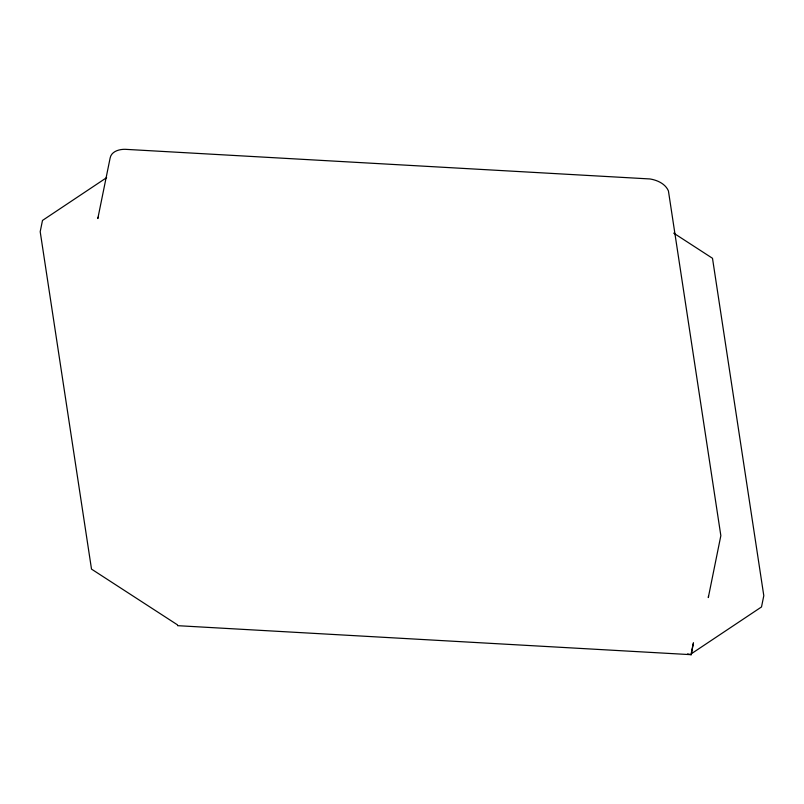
<?xml version="1.0" encoding="UTF-8"?>
<svg xmlns="http://www.w3.org/2000/svg" width="804" height="804" viewBox="0 0 804 804"><rect width="100%" height="100%" fill="white"/><g stroke="black" fill="none" stroke-linecap="round" stroke-linejoin="round"><path stroke-width="1.21" d="M708.525 596.216L708.304 597.563L720.846 535.665L668.425 190.91C665.33 183.714 657.31 180.166 650.004 178.96L125.163 149.313C119.283 149.182 111.424 151.333 110.138 157.976L97.817 218.527L98.148 217.201M693.209 643.763L691.149 653.883L761.509 606.95L763.8 595.704L712.495 258.285L673.702 233.13M106.641 177.644L42.491 220.437L40.2 231.683L91.505 569.101L177.483 624.859L177.604 625.673L691.279 654.687L693.44 642.637M687.591 653.933L691.279 654.687"/></g></svg>
